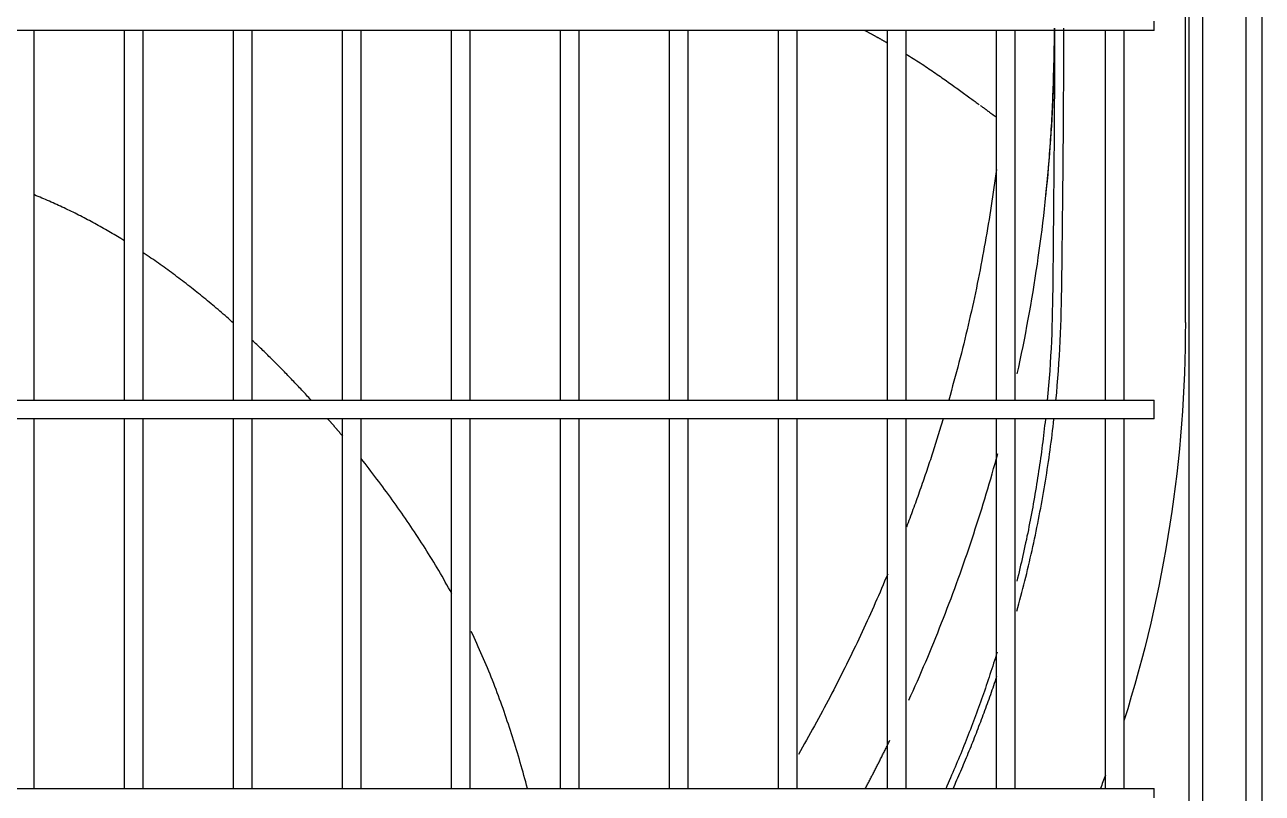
# Model space of a CAD drawing. Header units: millimetres. Extents: x 0 to 504600, y 0 to 118800.
# Drawn here: x 431486.5 to 431753.3, y 45892.6 to 46058.4 of the extents above; entities that cross this region are included whole.
import ezdxf

# ---------------------------------------------------------------- set-up
doc = ezdxf.new("R2010")
doc.units = ezdxf.units.MM
doc.header["$LTSCALE"] = 200
doc.layers.add('LG-AIRCON', color=240, linetype='Continuous')

# ---------------------------------------------------------------- blocks, each defined once
blk = doc.blocks.new('UXC')
at = {"layer": 'LG-AIRCON', "color": 0}
for p, q in [((1194.6, 110.97), (1194.6, 650.97)), ((1198.13, 650.97), (1198.13, 110.97)), ((1182.32, 114.82), (1182.32, 647.11)), ((1185.29, 647.11), (1185.29, 114.82)), ((1174.82, 548.5), (1174.82, 546.5)), ((429.3, 546.5), (1174.82, 546.5)), ((933.31, 466.74), (933.31, 546.5)), ((952.81, 546.5), (952.81, 466.74)), ((956.81, 466.74), (956.81, 546.5)), ((976.31, 546.5), (976.31, 466.74)), ((980.31, 466.74), (980.31, 546.5)), ((999.81, 546.5), (999.81, 466.74)), ((1003.81, 466.74), (1003.81, 546.5)), ((1023.31, 546.5), (1023.31, 466.74)), ((1027.31, 466.74), (1027.31, 546.5)), ((1046.81, 546.5), (1046.81, 466.74)), ((1050.81, 466.74), (1050.81, 546.5)), ((1070.31, 546.5), (1070.31, 466.74)), ((1074.31, 466.74), (1074.31, 546.5)), ((1093.81, 546.5), (1093.81, 466.75)), ((1097.81, 466.75), (1097.81, 546.5)), ((1117.31, 546.5), (1117.31, 466.75)), ((1121.31, 466.75), (1121.31, 546.5)), ((1140.81, 546.5), (1140.81, 466.75)), ((1144.81, 466.75), (1144.81, 546.5)), ((1164.31, 546.5), (1164.31, 466.75)), ((1168.31, 466.75), (1168.31, 546.5)), ((1174.82, 466.75), (429.3, 466.75)), ((1174.82, 466.75), (1174.82, 464.75)), ((1174.82, 464.75), (1174.82, 462.75)), ((429.3, 462.75), (1174.82, 462.75)), ((933.31, 383), (933.31, 462.75)), ((952.81, 462.75), (952.81, 383)), ((956.81, 383), (956.81, 462.75)), ((976.31, 462.75), (976.31, 383)), ((980.31, 383), (980.31, 462.75)), ((999.81, 462.75), (999.81, 383)), ((1003.81, 383), (1003.81, 462.75)), ((1023.31, 462.75), (1023.31, 383)), ((1027.31, 383), (1027.31, 462.75)), ((1046.81, 462.75), (1046.81, 383)), ((1050.81, 383), (1050.81, 462.75)), ((1070.31, 462.75), (1070.31, 383)), ((1074.31, 383), (1074.31, 462.75)), ((1093.81, 462.75), (1093.81, 383)), ((1097.81, 383), (1097.81, 462.75)), ((1117.31, 462.75), (1117.31, 383)), ((1121.31, 383), (1121.31, 462.75)), ((1140.81, 462.75), (1140.81, 383)), ((1144.81, 383), (1144.81, 462.75)), ((1164.31, 462.75), (1164.31, 383)), ((1168.31, 383), (1168.31, 462.75)), ((1181.56, 446), (1181.56, 316)), ((1174.82, 383), (429.3, 383)), ((1174.82, 383), (1174.82, 381))]:
    blk.add_line(p, q, dxfattribs=at)
for points in [[(1039.72, 546.48), (1039.53, 545.78), (1039.34, 545.08), (1039.15, 544.39), (1038.96, 543.69), (1038.76, 542.99), (1038.57, 542.3), (1038.37, 541.6), (1038.17, 540.91), (1037.97, 540.22), (1037.76, 539.52), (1037.56, 538.83), (1037.35, 538.14), (1037.14, 537.45), (1036.93, 536.76), (1036.71, 536.07), (1036.49, 535.38), (1036.27, 534.69), (1036.05, 534.01), (1035.83, 533.32), (1035.6, 532.64), (1035.37, 531.95), (1035.14, 531.27), (1034.91, 530.59), (1034.67, 529.91), (1034.44, 529.23), (1034.19, 528.55), (1033.95, 527.87), (1033.71, 527.2), (1033.46, 526.52), (1033.21, 525.85), (1032.95, 525.18), (1032.69, 524.51), (1032.44, 523.84), (1032.17, 523.17), (1031.91, 522.5), (1031.64, 521.84), (1031.37, 521.17), (1031.1, 520.51), (1030.82, 519.85), (1030.54, 519.19), (1030.26, 518.53), (1029.97, 517.87), (1029.68, 517.21), (1029.39, 516.56), (1029.1, 515.91), (1028.81, 515.26), (1028.51, 514.61), (1028.21, 513.96), (1027.9, 513.31), (1027.6, 512.67)], [(1112.52, 546.57), (1112.63, 546.36), (1112.74, 546.15), (1112.85, 545.95), (1112.96, 545.74), (1113.07, 545.53), (1113.18, 545.32), (1113.29, 545.12), (1113.4, 544.91), (1113.51, 544.7), (1113.61, 544.49), (1113.72, 544.28), (1113.83, 544.08), (1113.94, 543.87), (1114.05, 543.66), (1114.16, 543.45), (1114.26, 543.24), (1114.37, 543.03), (1114.48, 542.83), (1114.59, 542.62), (1114.69, 542.41), (1114.8, 542.2), (1114.91, 541.99), (1115.01, 541.78), (1115.12, 541.57), (1115.23, 541.36), (1115.33, 541.15), (1115.44, 540.95), (1115.55, 540.74), (1115.65, 540.53), (1115.76, 540.32), (1115.86, 540.11), (1115.97, 539.9), (1116.08, 539.69), (1116.18, 539.48), (1116.29, 539.27), (1116.39, 539.06), (1116.5, 538.85), (1116.6, 538.64), (1116.71, 538.43), (1116.81, 538.22), (1116.91, 538.01), (1117.02, 537.8), (1117.12, 537.59), (1117.23, 537.38), (1117.33, 537.17), (1117.43, 536.96), (1117.54, 536.75), (1117.64, 536.54), (1117.74, 536.32), (1117.85, 536.11)], [(1140.97, 517.09), (1140.79, 517.7), (1140.6, 518.3), (1140.41, 518.9), (1140.22, 519.5), (1140.02, 520.1), (1139.83, 520.7), (1139.63, 521.3), (1139.43, 521.9), (1139.24, 522.49), (1139.04, 523.09), (1138.83, 523.69), (1138.63, 524.28), (1138.43, 524.88), (1138.22, 525.48), (1138.01, 526.07), (1137.81, 526.66), (1137.6, 527.26), (1137.38, 527.85), (1137.17, 528.44), (1136.96, 529.03), (1136.74, 529.63), (1136.53, 530.22), (1136.31, 530.81), (1136.09, 531.4), (1135.87, 531.99), (1135.64, 532.58), (1135.42, 533.16), (1135.2, 533.75), (1134.97, 534.34), (1134.74, 534.93), (1134.51, 535.51), (1134.28, 536.1), (1134.05, 536.68), (1133.82, 537.27), (1133.58, 537.85), (1133.35, 538.43), (1133.11, 539.02), (1132.87, 539.6), (1132.63, 540.18), (1132.39, 540.76), (1132.14, 541.34), (1131.9, 541.92), (1131.65, 542.5), (1131.41, 543.08), (1131.16, 543.66), (1130.91, 544.24), (1130.66, 544.82), (1130.4, 545.39), (1130.15, 545.97), (1129.89, 546.55)], [(1131.46, 546.56), (1131.68, 546.08), (1131.89, 545.6), (1132.1, 545.13), (1132.31, 544.65), (1132.52, 544.17), (1132.72, 543.69), (1132.93, 543.21), (1133.14, 542.74), (1133.34, 542.26), (1133.55, 541.78), (1133.75, 541.3), (1133.95, 540.82), (1134.15, 540.33), (1134.35, 539.85), (1134.55, 539.37), (1134.75, 538.89), (1134.95, 538.41), (1135.14, 537.93), (1135.34, 537.44), (1135.54, 536.96), (1135.73, 536.48), (1135.92, 535.99), (1136.11, 535.51), (1136.3, 535.02), (1136.49, 534.54), (1136.68, 534.05), (1136.87, 533.57), (1137.06, 533.08), (1137.25, 532.59), (1137.43, 532.11), (1137.61, 531.62), (1137.8, 531.13), (1137.98, 530.64), (1138.16, 530.15), (1138.34, 529.67), (1138.52, 529.18), (1138.7, 528.69), (1138.88, 528.2), (1139.06, 527.71), (1139.23, 527.22), (1139.41, 526.72), (1139.58, 526.23), (1139.75, 525.74), (1139.93, 525.25), (1140.1, 524.76), (1140.27, 524.26), (1140.44, 523.77), (1140.61, 523.28), (1140.77, 522.78), (1140.94, 522.29)], [(1117.38, 500.24), (1117.05, 501.02), (1116.72, 501.79), (1116.39, 502.57), (1116.06, 503.35), (1115.72, 504.13), (1115.38, 504.91), (1115.04, 505.69), (1114.7, 506.47), (1114.36, 507.25), (1114.01, 508.03), (1113.66, 508.81), (1113.31, 509.59), (1112.95, 510.37), (1112.59, 511.15), (1112.24, 511.93), (1111.87, 512.71), (1111.51, 513.49), (1111.14, 514.27), (1110.77, 515.05), (1110.4, 515.83), (1110.03, 516.61), (1109.65, 517.39), (1109.27, 518.17), (1108.89, 518.95), (1108.51, 519.73), (1108.12, 520.51), (1107.73, 521.29), (1107.34, 522.07), (1106.95, 522.85), (1106.55, 523.63), (1106.15, 524.41), (1105.75, 525.19), (1105.35, 525.96), (1104.94, 526.74), (1104.54, 527.52), (1104.12, 528.3), (1103.71, 529.07), (1103.3, 529.85), (1102.88, 530.63), (1102.46, 531.41), (1102.03, 532.18), (1101.61, 532.96), (1101.18, 533.73), (1100.75, 534.51), (1100.32, 535.28), (1099.88, 536.06), (1099.44, 536.83), (1099, 537.61), (1098.56, 538.38), (1098.12, 539.15)], [(1121.92, 527.48), (1122.39, 526.45), (1122.85, 525.42), (1123.31, 524.38), (1123.77, 523.34), (1124.22, 522.31), (1124.67, 521.27), (1125.12, 520.22), (1125.57, 519.18), (1126.01, 518.14), (1126.45, 517.09), (1126.88, 516.04), (1127.31, 515), (1127.74, 513.95), (1128.16, 512.89), (1128.58, 511.84), (1129, 510.79), (1129.41, 509.73), (1129.82, 508.68), (1130.23, 507.62), (1130.63, 506.56), (1131.03, 505.5), (1131.43, 504.44), (1131.82, 503.37), (1132.21, 502.31), (1132.6, 501.24), (1132.98, 500.17), (1133.36, 499.11), (1133.74, 498.04), (1134.11, 496.97), (1134.48, 495.89), (1134.85, 494.82), (1135.21, 493.75), (1135.57, 492.67), (1135.92, 491.59), (1136.27, 490.52), (1136.62, 489.44), (1136.97, 488.36), (1137.31, 487.28), (1137.64, 486.19), (1137.98, 485.11), (1138.31, 484.03), (1138.64, 482.94), (1138.96, 481.85), (1139.28, 480.77), (1139.6, 479.68), (1139.91, 478.59), (1140.22, 477.5), (1140.53, 476.41), (1140.83, 475.31), (1141.13, 474.22)], [(1145.23, 508.27), (1145.45, 507.46), (1145.67, 506.64), (1145.89, 505.83), (1146.1, 505.01), (1146.32, 504.2), (1146.53, 503.38), (1146.74, 502.56), (1146.94, 501.74), (1147.14, 500.93), (1147.34, 500.1), (1147.54, 499.28), (1147.74, 498.46), (1147.93, 497.64), (1148.12, 496.81), (1148.31, 495.99), (1148.5, 495.16), (1148.68, 494.33), (1148.86, 493.5), (1149.04, 492.67), (1149.21, 491.84), (1149.38, 491.01), (1149.55, 490.18), (1149.72, 489.35), (1149.89, 488.51), (1150.05, 487.68), (1150.21, 486.85), (1150.37, 486.01), (1150.52, 485.18), (1150.67, 484.35), (1150.82, 483.51), (1150.97, 482.68), (1151.11, 481.85), (1151.25, 481.01), (1151.39, 480.18), (1151.52, 479.34), (1151.66, 478.51), (1151.78, 477.67), (1151.91, 476.84), (1152.04, 476), (1152.16, 475.17), (1152.28, 474.33), (1152.39, 473.5), (1152.51, 472.66), (1152.62, 471.82), (1152.73, 470.99), (1152.83, 470.15), (1152.94, 469.31), (1153.04, 468.48), (1153.14, 467.64), (1153.23, 466.8)], [(1023.38, 504.44), (1023.04, 503.82), (1022.7, 503.2), (1022.35, 502.58), (1022, 501.96), (1021.65, 501.35), (1021.3, 500.73), (1020.94, 500.12), (1020.59, 499.51), (1020.23, 498.9), (1019.86, 498.3), (1019.5, 497.69), (1019.13, 497.09), (1018.76, 496.49), (1018.39, 495.89), (1018.02, 495.29), (1017.64, 494.69), (1017.27, 494.1), (1016.89, 493.51), (1016.51, 492.91), (1016.12, 492.33), (1015.74, 491.74), (1015.35, 491.15), (1014.96, 490.56), (1014.57, 489.98), (1014.18, 489.4), (1013.79, 488.82), (1013.39, 488.24), (1012.99, 487.66), (1012.59, 487.09), (1012.19, 486.51), (1011.79, 485.94), (1011.38, 485.37), (1010.98, 484.8), (1010.57, 484.23), (1010.16, 483.66), (1009.75, 483.1), (1009.33, 482.54), (1008.92, 481.97), (1008.5, 481.41), (1008.09, 480.85), (1007.67, 480.3), (1007.25, 479.74), (1006.82, 479.18), (1006.4, 478.63), (1005.97, 478.08), (1005.55, 477.53), (1005.12, 476.98), (1004.69, 476.43), (1004.26, 475.88), (1003.83, 475.34)], [(1151.38, 466.82), (1151.3, 467.52), (1151.22, 468.22), (1151.14, 468.93), (1151.06, 469.63), (1150.97, 470.33), (1150.89, 471.04), (1150.8, 471.74), (1150.71, 472.44), (1150.62, 473.15), (1150.52, 473.85), (1150.43, 474.55), (1150.33, 475.26), (1150.23, 475.96), (1150.13, 476.66), (1150.02, 477.36), (1149.92, 478.07), (1149.81, 478.77), (1149.7, 479.47), (1149.59, 480.17), (1149.48, 480.87), (1149.36, 481.58), (1149.25, 482.28), (1149.13, 482.98), (1149.01, 483.68), (1148.89, 484.38), (1148.76, 485.08), (1148.64, 485.79), (1148.51, 486.49), (1148.38, 487.19), (1148.25, 487.89), (1148.11, 488.59), (1147.98, 489.29), (1147.84, 489.99), (1147.7, 490.69), (1147.56, 491.39), (1147.41, 492.09), (1147.27, 492.79), (1147.12, 493.49), (1146.97, 494.18), (1146.82, 494.88), (1146.67, 495.58), (1146.52, 496.27), (1146.36, 496.97), (1146.2, 497.66), (1146.04, 498.35), (1145.88, 499.05), (1145.72, 499.74), (1145.55, 500.43), (1145.39, 501.12), (1145.22, 501.81)], [(1129.35, 466.74), (1129.21, 467.2), (1129.07, 467.66), (1128.93, 468.13), (1128.79, 468.59), (1128.65, 469.05), (1128.51, 469.52), (1128.36, 469.98), (1128.22, 470.44), (1128.07, 470.91), (1127.93, 471.37), (1127.78, 471.84), (1127.63, 472.3), (1127.48, 472.77), (1127.33, 473.24), (1127.18, 473.7), (1127.03, 474.17), (1126.88, 474.63), (1126.73, 475.1), (1126.58, 475.57), (1126.42, 476.03), (1126.27, 476.5), (1126.11, 476.97), (1125.95, 477.43), (1125.8, 477.9), (1125.64, 478.37), (1125.48, 478.84), (1125.32, 479.3), (1125.16, 479.77), (1125, 480.24), (1124.84, 480.71), (1124.67, 481.18), (1124.51, 481.65), (1124.34, 482.12), (1124.18, 482.59), (1124.01, 483.05), (1123.85, 483.52), (1123.68, 483.99), (1123.51, 484.46), (1123.34, 484.93), (1123.17, 485.4), (1123, 485.87), (1122.82, 486.34), (1122.65, 486.81), (1122.48, 487.28), (1122.3, 487.76), (1122.13, 488.23), (1121.95, 488.7), (1121.77, 489.17), (1121.6, 489.64), (1121.42, 490.11)], [(999.87, 470.5), (999.81, 470.42), (999.74, 470.35), (999.68, 470.27), (999.61, 470.19), (999.55, 470.12), (999.49, 470.04), (999.42, 469.97), (999.36, 469.89), (999.29, 469.81), (999.23, 469.74), (999.16, 469.66), (999.1, 469.59), (999.04, 469.51), (998.97, 469.44), (998.91, 469.36), (998.84, 469.28), (998.78, 469.21), (998.71, 469.13), (998.65, 469.06), (998.59, 468.98), (998.52, 468.91), (998.46, 468.83), (998.39, 468.75), (998.33, 468.68), (998.26, 468.6), (998.2, 468.53), (998.13, 468.45), (998.07, 468.38), (998, 468.3), (997.94, 468.23), (997.87, 468.15), (997.81, 468.08), (997.74, 468), (997.68, 467.92), (997.62, 467.85), (997.55, 467.77), (997.49, 467.7), (997.42, 467.62), (997.36, 467.55), (997.29, 467.47), (997.23, 467.4), (997.16, 467.32), (997.1, 467.25), (997.03, 467.17), (996.96, 467.1), (996.9, 467.02), (996.83, 466.95), (996.77, 466.87), (996.7, 466.8), (996.64, 466.72)], [(993.06, 462.71), (992.81, 462.44), (992.57, 462.17), (992.32, 461.91), (992.07, 461.64), (991.83, 461.37), (991.58, 461.1), (991.33, 460.84), (991.08, 460.57), (990.83, 460.3), (990.58, 460.04), (990.33, 459.77), (990.09, 459.51), (989.83, 459.25), (989.58, 458.98), (989.33, 458.72), (989.08, 458.46), (988.83, 458.19), (988.58, 457.93), (988.33, 457.67), (988.07, 457.41), (987.82, 457.15), (987.57, 456.89), (987.31, 456.63), (987.06, 456.37), (986.8, 456.11), (986.55, 455.85), (986.29, 455.59), (986.04, 455.33), (985.78, 455.07), (985.53, 454.82), (985.27, 454.56), (985.01, 454.3), (984.75, 454.05), (984.5, 453.79), (984.24, 453.54), (983.98, 453.28), (983.72, 453.03), (983.46, 452.77), (983.2, 452.52), (982.94, 452.27), (982.68, 452.01), (982.42, 451.76), (982.16, 451.51), (981.9, 451.26), (981.63, 451.01), (981.37, 450.76), (981.11, 450.51), (980.84, 450.26), (980.58, 450.01), (980.32, 449.76)], [(1140.83, 412.95), (1140.7, 413.93), (1140.57, 414.92), (1140.43, 415.9), (1140.29, 416.88), (1140.14, 417.87), (1140, 418.85), (1139.85, 419.83), (1139.7, 420.82), (1139.54, 421.8), (1139.39, 422.78), (1139.23, 423.77), (1139.06, 424.75), (1138.9, 425.73), (1138.73, 426.72), (1138.56, 427.7), (1138.39, 428.69), (1138.21, 429.68), (1138.03, 430.66), (1137.85, 431.65), (1137.67, 432.64), (1137.48, 433.63), (1137.29, 434.62), (1137.09, 435.61), (1136.89, 436.6), (1136.69, 437.59), (1136.49, 438.58), (1136.28, 439.58), (1136.07, 440.57), (1135.85, 441.57), (1135.63, 442.56), (1135.41, 443.56), (1135.19, 444.56), (1134.96, 445.56), (1134.72, 446.56), (1134.49, 447.56), (1134.25, 448.56), (1134.01, 449.57), (1133.76, 450.57), (1133.51, 451.58), (1133.26, 452.59), (1133, 453.59), (1132.74, 454.6), (1132.48, 455.61), (1132.21, 456.63), (1131.94, 457.64), (1131.66, 458.65), (1131.38, 459.67), (1131.1, 460.68), (1130.82, 461.7), (1130.53, 462.72)], [(1153.36, 382.49), (1153.36, 384.1), (1153.35, 385.71), (1153.35, 387.32), (1153.34, 388.92), (1153.34, 390.53), (1153.33, 392.14), (1153.32, 393.75), (1153.32, 395.35), (1153.31, 396.96), (1153.3, 398.57), (1153.29, 400.18), (1153.28, 401.78), (1153.27, 403.39), (1153.26, 405), (1153.25, 406.61), (1153.24, 408.21), (1153.23, 409.82), (1153.22, 411.43), (1153.2, 413.03), (1153.19, 414.64), (1153.18, 416.25), (1153.16, 417.85), (1153.15, 419.46), (1153.13, 421.07), (1153.11, 422.68), (1153.1, 424.28), (1153.08, 425.89), (1153.06, 427.5), (1153.05, 429.1), (1153.03, 430.71), (1153.02, 432.32), (1153, 433.92), (1152.98, 435.53), (1152.97, 437.14), (1152.95, 438.74), (1152.93, 440.35), (1152.9, 441.96), (1152.87, 443.56), (1152.83, 445.17), (1152.78, 446.77), (1152.73, 448.38), (1152.66, 449.98), (1152.59, 451.59), (1152.5, 453.19), (1152.41, 454.79), (1152.3, 456.39), (1152.19, 458), (1152.06, 459.6), (1151.93, 461.2), (1151.78, 462.8)], [(1153.65, 462.78), (1153.81, 461.18), (1153.95, 459.58), (1154.08, 457.98), (1154.2, 456.38), (1154.31, 454.78), (1154.41, 453.18), (1154.5, 451.58), (1154.58, 449.98), (1154.65, 448.37), (1154.71, 446.77), (1154.76, 445.17), (1154.81, 443.56), (1154.85, 441.96), (1154.88, 440.35), (1154.9, 438.74), (1154.93, 437.14), (1154.95, 435.53), (1154.97, 433.92), (1154.99, 432.32), (1155, 430.71), (1155.02, 429.1), (1155.04, 427.5), (1155.06, 425.89), (1155.08, 424.28), (1155.1, 422.68), (1155.12, 421.07), (1155.13, 419.46), (1155.15, 417.86), (1155.17, 416.25), (1155.18, 414.64), (1155.2, 413.04), (1155.21, 411.43), (1155.23, 409.82), (1155.24, 408.22), (1155.25, 406.61), (1155.26, 405), (1155.27, 403.39), (1155.28, 401.79), (1155.29, 400.18), (1155.3, 398.57), (1155.31, 396.97), (1155.32, 395.36), (1155.32, 393.75), (1155.33, 392.14), (1155.34, 390.54), (1155.34, 388.93), (1155.35, 387.32), (1155.35, 385.71), (1155.36, 384.11), (1155.36, 382.5)], [(1145.32, 457.08), (1145.64, 455.61), (1145.95, 454.14), (1146.26, 452.66), (1146.56, 451.19), (1146.85, 449.72), (1147.13, 448.24), (1147.41, 446.76), (1147.69, 445.28), (1147.95, 443.8), (1148.21, 442.32), (1148.47, 440.84), (1148.71, 439.36), (1148.96, 437.87), (1149.19, 436.39), (1149.42, 434.9), (1149.64, 433.42), (1149.85, 431.93), (1150.06, 430.44), (1150.27, 428.95), (1150.46, 427.46), (1150.65, 425.97), (1150.83, 424.48), (1151.01, 422.99), (1151.18, 421.49), (1151.34, 420), (1151.5, 418.51), (1151.65, 417.01), (1151.8, 415.51), (1151.94, 414.02), (1152.07, 412.52), (1152.2, 411.02), (1152.32, 409.53), (1152.43, 408.03), (1152.54, 406.53), (1152.64, 405.03), (1152.74, 403.53), (1152.82, 402.03), (1152.9, 400.53), (1152.98, 399.03), (1153.04, 397.53), (1153.1, 396.02), (1153.14, 394.52), (1153.19, 393.02), (1153.22, 391.52), (1153.25, 390.02), (1153.28, 388.51), (1153.3, 387.01), (1153.32, 385.51), (1153.34, 384), (1153.36, 382.5)], [(976.35, 446.12), (975.98, 445.8), (975.61, 445.47), (975.24, 445.14), (974.87, 444.82), (974.5, 444.49), (974.12, 444.17), (973.75, 443.84), (973.38, 443.52), (973, 443.2), (972.62, 442.88), (972.25, 442.56), (971.87, 442.24), (971.49, 441.93), (971.11, 441.61), (970.73, 441.3), (970.35, 440.98), (969.97, 440.67), (969.59, 440.36), (969.2, 440.04), (968.82, 439.73), (968.43, 439.43), (968.05, 439.12), (967.66, 438.81), (967.27, 438.51), (966.89, 438.2), (966.5, 437.9), (966.11, 437.59), (965.72, 437.29), (965.32, 436.99), (964.93, 436.69), (964.54, 436.4), (964.14, 436.1), (963.75, 435.8), (963.35, 435.51), (962.96, 435.22), (962.56, 434.92), (962.16, 434.63), (961.76, 434.34), (961.36, 434.05), (960.96, 433.77), (960.55, 433.48), (960.15, 433.2), (959.75, 432.91), (959.34, 432.63), (958.94, 432.35), (958.53, 432.07), (958.12, 431.79), (957.71, 431.52), (957.3, 431.24), (956.89, 430.97)], [(952.81, 428.35), (952.44, 428.12), (952.07, 427.89), (951.7, 427.66), (951.33, 427.44), (950.95, 427.21), (950.58, 426.99), (950.2, 426.77), (949.83, 426.55), (949.45, 426.33), (949.07, 426.11), (948.7, 425.9), (948.32, 425.68), (947.94, 425.47), (947.56, 425.25), (947.18, 425.04), (946.8, 424.83), (946.41, 424.62), (946.03, 424.42), (945.65, 424.21), (945.26, 424), (944.88, 423.8), (944.49, 423.6), (944.11, 423.39), (943.72, 423.19), (943.33, 423), (942.94, 422.8), (942.56, 422.6), (942.17, 422.41), (941.77, 422.21), (941.38, 422.02), (940.99, 421.83), (940.6, 421.64), (940.21, 421.45), (939.81, 421.27), (939.42, 421.08), (939.02, 420.9), (938.63, 420.71), (938.23, 420.53), (937.83, 420.35), (937.43, 420.17), (937.03, 420), (936.64, 419.82), (936.24, 419.65), (935.83, 419.47), (935.43, 419.3), (935.03, 419.13), (934.63, 418.96), (934.23, 418.8), (933.82, 418.63), (933.42, 418.47)], [(1151.47, 418.8), (1151.55, 418.03), (1151.63, 417.27), (1151.7, 416.5), (1151.77, 415.74), (1151.84, 414.97), (1151.91, 414.21), (1151.98, 413.45), (1152.04, 412.69), (1152.11, 411.93), (1152.17, 411.16), (1152.23, 410.4), (1152.29, 409.64), (1152.34, 408.88), (1152.4, 408.12), (1152.45, 407.36), (1152.5, 406.6), (1152.55, 405.84), (1152.6, 405.08), (1152.64, 404.32), (1152.69, 403.56), (1152.73, 402.8), (1152.77, 402.05), (1152.81, 401.29), (1152.85, 400.54), (1152.88, 399.78), (1152.92, 399.03), (1152.95, 398.28), (1152.98, 397.54), (1153.01, 396.8), (1153.04, 396.06), (1153.07, 395.32), (1153.09, 394.59), (1153.12, 393.87), (1153.14, 393.14), (1153.16, 392.42), (1153.18, 391.71), (1153.2, 390.99), (1153.22, 390.28), (1153.24, 389.57), (1153.25, 388.87), (1153.27, 388.16), (1153.28, 387.46), (1153.3, 386.75), (1153.31, 386.05), (1153.32, 385.37), (1153.33, 384.7), (1153.34, 384.07), (1153.35, 383.49), (1153.36, 382.98), (1153.36, 382.53)], [(1137.38, 399.17), (1137.48, 399.24), (1137.57, 399.3), (1137.67, 399.37), (1137.76, 399.44), (1137.85, 399.5), (1137.94, 399.57), (1138.03, 399.63), (1138.11, 399.69), (1138.2, 399.76), (1138.28, 399.82), (1138.37, 399.88), (1138.45, 399.94), (1138.53, 400), (1138.61, 400.06), (1138.69, 400.12), (1138.77, 400.18), (1138.85, 400.24), (1138.92, 400.3), (1139, 400.36), (1139.07, 400.42), (1139.15, 400.47), (1139.22, 400.53), (1139.29, 400.58), (1139.36, 400.64), (1139.43, 400.69), (1139.49, 400.74), (1139.56, 400.79), (1139.63, 400.84), (1139.69, 400.89), (1139.75, 400.94), (1139.82, 400.98), (1139.88, 401.03), (1139.94, 401.07), (1140, 401.11), (1140.06, 401.15), (1140.11, 401.19), (1140.17, 401.23), (1140.22, 401.27), (1140.28, 401.3), (1140.33, 401.34), (1140.38, 401.38), (1140.44, 401.41), (1140.49, 401.45), (1140.54, 401.48), (1140.59, 401.52), (1140.63, 401.55), (1140.68, 401.59), (1140.73, 401.63), (1140.77, 401.66), (1140.82, 401.7)], [(1121.31, 388.05), (1121.71, 388.29), (1122.1, 388.53), (1122.49, 388.78), (1122.88, 389.02), (1123.26, 389.27), (1123.64, 389.51), (1124.02, 389.76), (1124.4, 390), (1124.78, 390.25), (1125.15, 390.49), (1125.52, 390.74), (1125.89, 390.99), (1126.26, 391.23), (1126.62, 391.48), (1126.98, 391.72), (1127.33, 391.96), (1127.68, 392.21), (1128.03, 392.45), (1128.38, 392.69), (1128.73, 392.93), (1129.07, 393.17), (1129.41, 393.41), (1129.74, 393.65), (1130.07, 393.88), (1130.39, 394.11), (1130.72, 394.34), (1131.04, 394.57), (1131.35, 394.8), (1131.67, 395.03), (1131.98, 395.25), (1132.27, 395.46), (1132.57, 395.68), (1132.86, 395.89), (1133.16, 396.1), (1133.45, 396.32), (1133.73, 396.52), (1133.99, 396.71), (1134.25, 396.9), (1134.53, 397.1), (1134.8, 397.3), (1135.06, 397.48), (1135.29, 397.65), (1135.52, 397.82), (1135.78, 398.01), (1136.03, 398.19), (1136.24, 398.34), (1136.44, 398.49), (1136.66, 398.65), (1136.88, 398.81), (1137.1, 398.96)], [(1112.46, 382.98), (1112.56, 383.03), (1112.66, 383.08), (1112.76, 383.14), (1112.85, 383.19), (1112.95, 383.24), (1113.05, 383.3), (1113.15, 383.35), (1113.25, 383.4), (1113.35, 383.46), (1113.45, 383.51), (1113.54, 383.56), (1113.64, 383.62), (1113.74, 383.67), (1113.84, 383.72), (1113.94, 383.78), (1114.04, 383.83), (1114.13, 383.88), (1114.23, 383.94), (1114.33, 383.99), (1114.43, 384.05), (1114.53, 384.1), (1114.63, 384.15), (1114.72, 384.21), (1114.82, 384.26), (1114.92, 384.32), (1115.02, 384.37), (1115.12, 384.42), (1115.21, 384.48), (1115.31, 384.53), (1115.41, 384.59), (1115.51, 384.64), (1115.6, 384.7), (1115.7, 384.75), (1115.8, 384.81), (1115.89, 384.86), (1115.99, 384.91), (1116.09, 384.97), (1116.18, 385.02), (1116.28, 385.08), (1116.38, 385.13), (1116.47, 385.19), (1116.57, 385.24), (1116.66, 385.29), (1116.76, 385.35), (1116.85, 385.4), (1116.95, 385.46), (1117.04, 385.51), (1117.14, 385.57), (1117.23, 385.62), (1117.33, 385.68)]]:
    blk.add_lwpolyline(points, dxfattribs=at)
for start, end in [(20.0375, 20.6496), (0, 17.5405)]:
    blk.add_arc((896.56, 446), 285, start, end, dxfattribs=at)
blk = doc.blocks.new('UXB+UXC')
at = {"layer": 'LG-AIRCON', "color": 0}
blk.add_blockref('UXC', (0, 0), dxfattribs=at)

msp = doc.modelspace()

# ---------------------------------------------------------------- block references
at = {"layer": 'LG-AIRCON', "color": 142, "xscale": -1, "rotation": 180}
msp.add_blockref('UXB+UXC', (430555.17, 46440.12), dxfattribs=at)

doc.saveas('drawing.dxf')
